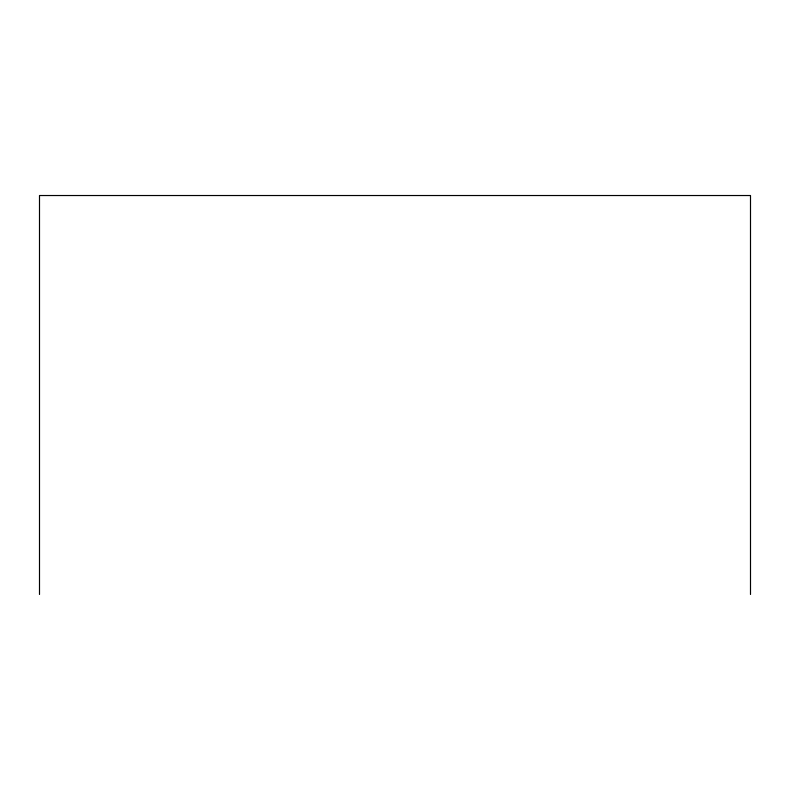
<?xml version="1.0" encoding="UTF-8"?>
<svg xmlns="http://www.w3.org/2000/svg" width="790" height="790" viewBox="0 0 790 790"><rect width="100%" height="100%" fill="white"/><g stroke="black" fill="none" stroke-linecap="round" stroke-linejoin="round"><path stroke-width="1.19" d="M750.5 594.475L750.5 195.525L39.5 195.525L39.5 594.475"/></g></svg>
